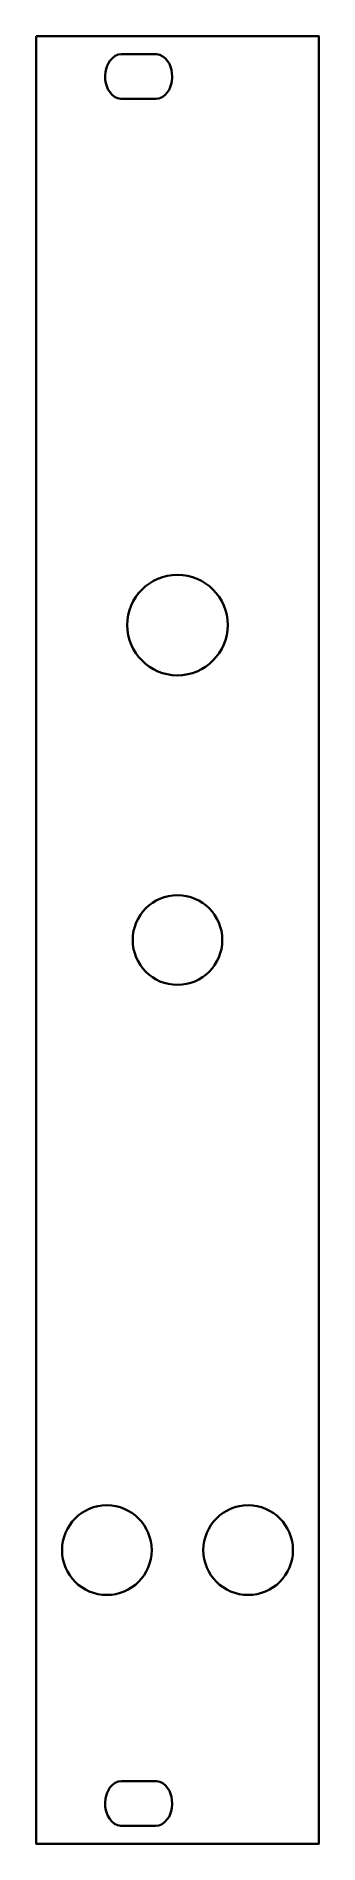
# Model space of a CAD drawing. Header units: millimetres. Extents: x -10 to 10, y -64 to 64.
import ezdxf

# ---------------------------------------------------------------- set-up
doc = ezdxf.new("R2010")
doc.units = ezdxf.units.MM
doc.header["$MEASUREMENT"] = 0
doc.layers.add('Edge Cuts', color=7, linetype='Continuous', lineweight=0)

msp = doc.modelspace()

# ---------------------------------------------------------------- linework, layer by layer
at = {"layer": 'Edge Cuts', "color": 18, "lineweight": 35, "true_color": 0x000000}
for points, knots in [([(-10, 64), (-10, 64), (-10, -64), (-10, -64), (-10, -64), (10, -64), (10, -64), (10, -64), (10, 64), (10, 64), (10, 64), (-10, 64), (-10, 64)], [0, 0, 0, 0, 1, 1, 1, 2, 2, 2, 3, 3, 3, 4, 4, 4, 4]), ([(-5.12, 61.22), (-5.12, 61.22), (-5.1, 61.46), (-5.1, 61.46), (-5.1, 61.46), (-5.05, 61.68), (-5.05, 61.68), (-5.05, 61.68), (-4.98, 61.89), (-4.98, 61.89), (-4.98, 61.89), (-4.89, 62.09), (-4.89, 62.09), (-4.89, 62.09), (-4.78, 62.26), (-4.78, 62.26), (-4.78, 62.26), (-4.61, 62.45), (-4.61, 62.45), (-4.61, 62.45), (-4.41, 62.6), (-4.41, 62.6), (-4.41, 62.6), (-4.19, 62.69), (-4.19, 62.69), (-4.19, 62.69), (-3.95, 62.73), (-3.95, 62.73), (-3.95, 62.73), (-1.54, 62.73), (-1.54, 62.73), (-1.54, 62.73), (-1.48, 62.72), (-1.48, 62.72), (-1.48, 62.72), (-1.25, 62.67), (-1.25, 62.67), (-1.25, 62.67), (-1.04, 62.57), (-1.04, 62.57), (-1.04, 62.57), (-0.84, 62.41), (-0.84, 62.41), (-0.84, 62.41), (-0.68, 62.2), (-0.68, 62.2), (-0.68, 62.2), (-0.57, 62.03), (-0.57, 62.03), (-0.57, 62.03), (-0.49, 61.83), (-0.49, 61.83), (-0.49, 61.83), (-0.43, 61.61), (-0.43, 61.61), (-0.43, 61.61), (-0.39, 61.38), (-0.39, 61.38), (-0.39, 61.38), (-0.37, 61.14), (-0.37, 61.14), (-0.37, 61.14), (-0.38, 61.06), (-0.38, 61.06), (-0.38, 61.06), (-0.4, 60.82), (-0.4, 60.82), (-0.4, 60.82), (-0.44, 60.59), (-0.44, 60.59), (-0.44, 60.59), (-0.52, 60.38), (-0.52, 60.38), (-0.52, 60.38), (-0.6, 60.19), (-0.6, 60.19), (-0.6, 60.19), (-0.72, 60.02), (-0.72, 60.02), (-0.72, 60.02), (-0.89, 59.82), (-0.89, 59.82), (-0.89, 59.82), (-1.09, 59.67), (-1.09, 59.67), (-1.09, 59.67), (-1.31, 59.58), (-1.31, 59.58), (-1.31, 59.58), (-1.54, 59.55), (-1.54, 59.55), (-1.54, 59.55), (-3.95, 59.55), (-3.95, 59.55), (-3.95, 59.55), (-4.02, 59.55), (-4.02, 59.55), (-4.02, 59.55), (-4.25, 59.6), (-4.25, 59.6), (-4.25, 59.6), (-4.46, 59.71), (-4.46, 59.71), (-4.46, 59.71), (-4.65, 59.87), (-4.65, 59.87), (-4.65, 59.87), (-4.82, 60.07), (-4.82, 60.07), (-4.82, 60.07), (-4.93, 60.25), (-4.93, 60.25), (-4.93, 60.25), (-5.01, 60.45), (-5.01, 60.45), (-5.01, 60.45), (-5.07, 60.67), (-5.07, 60.67), (-5.07, 60.67), (-5.11, 60.9), (-5.11, 60.9), (-5.11, 60.9), (-5.12, 61.14), (-5.12, 61.14), (-5.12, 61.14), (-5.12, 61.22), (-5.12, 61.22)], [0, 0, 0, 0, 1, 1, 1, 2, 2, 2, 3, 3, 3, 4, 4, 4, 5, 5, 5, 6, 6, 6, 7, 7, 7, 8, 8, 8, 9, 9, 9, 10, 10, 10, 11, 11, 11, 12, 12, 12, 13, 13, 13, 14, 14, 14, 15, 15, 15, 16, 16, 16, 17, 17, 17, 18, 18, 18, 19, 19, 19, 20, 20, 20, 21, 21, 21, 22, 22, 22, 23, 23, 23, 24, 24, 24, 25, 25, 25, 26, 26, 26, 27, 27, 27, 28, 28, 28, 29, 29, 29, 30, 30, 30, 31, 31, 31, 32, 32, 32, 33, 33, 33, 34, 34, 34, 35, 35, 35, 36, 36, 36, 37, 37, 37, 38, 38, 38, 39, 39, 39, 40, 40, 40, 41, 41, 41, 42, 42, 42, 42]), ([(0, 25.86), (0, 25.86), (0.36, 25.84), (0.36, 25.84), (0.36, 25.84), (0.72, 25.78), (0.72, 25.78), (0.72, 25.78), (1.06, 25.7), (1.06, 25.7), (1.06, 25.7), (1.38, 25.58), (1.38, 25.58), (1.38, 25.58), (1.69, 25.43), (1.69, 25.43), (1.69, 25.43), (1.99, 25.25), (1.99, 25.25), (1.99, 25.25), (2.26, 25.05), (2.26, 25.05), (2.26, 25.05), (2.51, 24.81), (2.51, 24.81), (2.51, 24.81), (2.74, 24.56), (2.74, 24.56), (2.74, 24.56), (2.95, 24.29), (2.95, 24.29), (2.95, 24.29), (3.13, 24), (3.13, 24), (3.13, 24), (3.28, 23.68), (3.28, 23.68), (3.28, 23.68), (3.4, 23.36), (3.4, 23.36), (3.4, 23.36), (3.48, 23.02), (3.48, 23.02), (3.48, 23.02), (3.54, 22.67), (3.54, 22.67), (3.54, 22.67), (3.56, 22.3), (3.56, 22.3), (3.56, 22.3), (3.54, 21.94), (3.54, 21.94), (3.54, 21.94), (3.48, 21.58), (3.48, 21.58), (3.48, 21.58), (3.4, 21.24), (3.4, 21.24), (3.4, 21.24), (3.28, 20.92), (3.28, 20.92), (3.28, 20.92), (3.13, 20.61), (3.13, 20.61), (3.13, 20.61), (2.95, 20.31), (2.95, 20.31), (2.95, 20.31), (2.74, 20.04), (2.74, 20.04), (2.74, 20.04), (2.51, 19.79), (2.51, 19.79), (2.51, 19.79), (2.26, 19.56), (2.26, 19.56), (2.26, 19.56), (1.99, 19.35), (1.99, 19.35), (1.99, 19.35), (1.69, 19.17), (1.69, 19.17), (1.69, 19.17), (1.38, 19.02), (1.38, 19.02), (1.38, 19.02), (1.06, 18.9), (1.06, 18.9), (1.06, 18.9), (0.72, 18.82), (0.72, 18.82), (0.72, 18.82), (0.36, 18.76), (0.36, 18.76), (0.36, 18.76), (0, 18.74), (0, 18.74), (0, 18.74), (-0.37, 18.76), (-0.37, 18.76), (-0.37, 18.76), (-0.72, 18.82), (-0.72, 18.82), (-0.72, 18.82), (-1.06, 18.9), (-1.06, 18.9), (-1.06, 18.9), (-1.38, 19.02), (-1.38, 19.02), (-1.38, 19.02), (-1.7, 19.17), (-1.7, 19.17), (-1.7, 19.17), (-1.99, 19.35), (-1.99, 19.35), (-1.99, 19.35), (-2.26, 19.56), (-2.26, 19.56), (-2.26, 19.56), (-2.51, 19.79), (-2.51, 19.79), (-2.51, 19.79), (-2.75, 20.04), (-2.75, 20.04), (-2.75, 20.04), (-2.95, 20.31), (-2.95, 20.31), (-2.95, 20.31), (-3.13, 20.61), (-3.13, 20.61), (-3.13, 20.61), (-3.28, 20.92), (-3.28, 20.92), (-3.28, 20.92), (-3.4, 21.24), (-3.4, 21.24), (-3.4, 21.24), (-3.48, 21.58), (-3.48, 21.58), (-3.48, 21.58), (-3.54, 21.94), (-3.54, 21.94), (-3.54, 21.94), (-3.56, 22.3), (-3.56, 22.3), (-3.56, 22.3), (-3.54, 22.67), (-3.54, 22.67), (-3.54, 22.67), (-3.48, 23.02), (-3.48, 23.02), (-3.48, 23.02), (-3.4, 23.36), (-3.4, 23.36), (-3.4, 23.36), (-3.28, 23.68), (-3.28, 23.68), (-3.28, 23.68), (-3.13, 24), (-3.13, 24), (-3.13, 24), (-2.95, 24.29), (-2.95, 24.29), (-2.95, 24.29), (-2.75, 24.56), (-2.75, 24.56), (-2.75, 24.56), (-2.51, 24.81), (-2.51, 24.81), (-2.51, 24.81), (-2.26, 25.05), (-2.26, 25.05), (-2.26, 25.05), (-1.99, 25.25), (-1.99, 25.25), (-1.99, 25.25), (-1.7, 25.43), (-1.7, 25.43), (-1.7, 25.43), (-1.38, 25.58), (-1.38, 25.58), (-1.38, 25.58), (-1.06, 25.7), (-1.06, 25.7), (-1.06, 25.7), (-0.72, 25.78), (-0.72, 25.78), (-0.72, 25.78), (-0.37, 25.84), (-0.37, 25.84), (-0.37, 25.84), (0, 25.86), (0, 25.86)], [0, 0, 0, 0, 1, 1, 1, 2, 2, 2, 3, 3, 3, 4, 4, 4, 5, 5, 5, 6, 6, 6, 7, 7, 7, 8, 8, 8, 9, 9, 9, 10, 10, 10, 11, 11, 11, 12, 12, 12, 13, 13, 13, 14, 14, 14, 15, 15, 15, 16, 16, 16, 17, 17, 17, 18, 18, 18, 19, 19, 19, 20, 20, 20, 21, 21, 21, 22, 22, 22, 23, 23, 23, 24, 24, 24, 25, 25, 25, 26, 26, 26, 27, 27, 27, 28, 28, 28, 29, 29, 29, 30, 30, 30, 31, 31, 31, 32, 32, 32, 33, 33, 33, 34, 34, 34, 35, 35, 35, 36, 36, 36, 37, 37, 37, 38, 38, 38, 39, 39, 39, 40, 40, 40, 41, 41, 41, 42, 42, 42, 43, 43, 43, 44, 44, 44, 45, 45, 45, 46, 46, 46, 47, 47, 47, 48, 48, 48, 49, 49, 49, 50, 50, 50, 51, 51, 51, 52, 52, 52, 53, 53, 53, 54, 54, 54, 55, 55, 55, 56, 56, 56, 57, 57, 57, 58, 58, 58, 59, 59, 59, 60, 60, 60, 61, 61, 61, 62, 62, 62, 63, 63, 63, 64, 64, 64, 64]), ([(1.51, -2.79), (1.51, -2.79), (1.23, -2.93), (1.23, -2.93), (1.23, -2.93), (0.94, -3.03), (0.94, -3.03), (0.94, -3.03), (0.64, -3.11), (0.64, -3.11), (0.64, -3.11), (0.32, -3.16), (0.32, -3.16), (0.32, -3.16), (0, -3.17), (0, -3.17), (0, -3.17), (-0.33, -3.16), (-0.33, -3.16), (-0.33, -3.16), (-0.64, -3.11), (-0.64, -3.11), (-0.64, -3.11), (-0.94, -3.03), (-0.94, -3.03), (-0.94, -3.03), (-1.24, -2.93), (-1.24, -2.93), (-1.24, -2.93), (-1.51, -2.79), (-1.51, -2.79), (-1.51, -2.79), (-1.78, -2.63), (-1.78, -2.63), (-1.78, -2.63), (-2.02, -2.45), (-2.02, -2.45), (-2.02, -2.45), (-2.25, -2.25), (-2.25, -2.25), (-2.25, -2.25), (-2.45, -2.02), (-2.45, -2.02), (-2.45, -2.02), (-2.63, -1.78), (-2.63, -1.78), (-2.63, -1.78), (-2.79, -1.51), (-2.79, -1.51), (-2.79, -1.51), (-2.93, -1.24), (-2.93, -1.24), (-2.93, -1.24), (-3.03, -0.94), (-3.03, -0.94), (-3.03, -0.94), (-3.11, -0.64), (-3.11, -0.64), (-3.11, -0.64), (-3.16, -0.33), (-3.16, -0.33), (-3.16, -0.33), (-3.17, 0), (-3.17, 0), (-3.17, 0), (-3.16, 0.33), (-3.16, 0.33), (-3.16, 0.33), (-3.11, 0.64), (-3.11, 0.64), (-3.11, 0.64), (-3.03, 0.94), (-3.03, 0.94), (-3.03, 0.94), (-2.93, 1.23), (-2.93, 1.23), (-2.93, 1.23), (-2.79, 1.51), (-2.79, 1.51), (-2.79, 1.51), (-2.63, 1.78), (-2.63, 1.78), (-2.63, 1.78), (-2.45, 2.02), (-2.45, 2.02), (-2.45, 2.02), (-2.25, 2.25), (-2.25, 2.25), (-2.25, 2.25), (-2.02, 2.45), (-2.02, 2.45), (-2.02, 2.45), (-1.78, 2.63), (-1.78, 2.63), (-1.78, 2.63), (-1.51, 2.79), (-1.51, 2.79), (-1.51, 2.79), (-1.24, 2.92), (-1.24, 2.92), (-1.24, 2.92), (-0.94, 3.03), (-0.94, 3.03), (-0.94, 3.03), (-0.64, 3.11), (-0.64, 3.11), (-0.64, 3.11), (-0.33, 3.16), (-0.33, 3.16), (-0.33, 3.16), (0, 3.17), (0, 3.17), (0, 3.17), (0.32, 3.16), (0.32, 3.16), (0.32, 3.16), (0.64, 3.11), (0.64, 3.11), (0.64, 3.11), (0.94, 3.03), (0.94, 3.03), (0.94, 3.03), (1.23, 2.92), (1.23, 2.92), (1.23, 2.92), (1.51, 2.79), (1.51, 2.79), (1.51, 2.79), (1.78, 2.63), (1.78, 2.63), (1.78, 2.63), (2.02, 2.45), (2.02, 2.45), (2.02, 2.45), (2.25, 2.25), (2.25, 2.25), (2.25, 2.25), (2.45, 2.02), (2.45, 2.02), (2.45, 2.02), (2.63, 1.78), (2.63, 1.78), (2.63, 1.78), (2.79, 1.51), (2.79, 1.51), (2.79, 1.51), (2.93, 1.23), (2.93, 1.23), (2.93, 1.23), (3.03, 0.94), (3.03, 0.94), (3.03, 0.94), (3.11, 0.64), (3.11, 0.64), (3.11, 0.64), (3.16, 0.33), (3.16, 0.33), (3.16, 0.33), (3.17, 0), (3.17, 0), (3.17, 0), (3.16, -0.33), (3.16, -0.33), (3.16, -0.33), (3.11, -0.64), (3.11, -0.64), (3.11, -0.64), (3.03, -0.94), (3.03, -0.94), (3.03, -0.94), (2.93, -1.24), (2.93, -1.24), (2.93, -1.24), (2.79, -1.51), (2.79, -1.51), (2.79, -1.51), (2.63, -1.78), (2.63, -1.78), (2.63, -1.78), (2.45, -2.02), (2.45, -2.02), (2.45, -2.02), (2.25, -2.25), (2.25, -2.25), (2.25, -2.25), (2.02, -2.45), (2.02, -2.45), (2.02, -2.45), (1.78, -2.63), (1.78, -2.63), (1.78, -2.63), (1.51, -2.79), (1.51, -2.79)], [0, 0, 0, 0, 1, 1, 1, 2, 2, 2, 3, 3, 3, 4, 4, 4, 5, 5, 5, 6, 6, 6, 7, 7, 7, 8, 8, 8, 9, 9, 9, 10, 10, 10, 11, 11, 11, 12, 12, 12, 13, 13, 13, 14, 14, 14, 15, 15, 15, 16, 16, 16, 17, 17, 17, 18, 18, 18, 19, 19, 19, 20, 20, 20, 21, 21, 21, 22, 22, 22, 23, 23, 23, 24, 24, 24, 25, 25, 25, 26, 26, 26, 27, 27, 27, 28, 28, 28, 29, 29, 29, 30, 30, 30, 31, 31, 31, 32, 32, 32, 33, 33, 33, 34, 34, 34, 35, 35, 35, 36, 36, 36, 37, 37, 37, 38, 38, 38, 39, 39, 39, 40, 40, 40, 41, 41, 41, 42, 42, 42, 43, 43, 43, 44, 44, 44, 45, 45, 45, 46, 46, 46, 47, 47, 47, 48, 48, 48, 49, 49, 49, 50, 50, 50, 51, 51, 51, 52, 52, 52, 53, 53, 53, 54, 54, 54, 55, 55, 55, 56, 56, 56, 57, 57, 57, 58, 58, 58, 59, 59, 59, 60, 60, 60, 61, 61, 61, 62, 62, 62, 63, 63, 63, 64, 64, 64, 64]), ([(-5.64, -46.31), (-5.64, -46.31), (-5.94, -46.23), (-5.94, -46.23), (-5.94, -46.23), (-6.24, -46.13), (-6.24, -46.13), (-6.24, -46.13), (-6.51, -45.99), (-6.51, -45.99), (-6.51, -45.99), (-6.78, -45.83), (-6.78, -45.83), (-6.78, -45.83), (-7.02, -45.65), (-7.02, -45.65), (-7.02, -45.65), (-7.25, -45.45), (-7.25, -45.45), (-7.25, -45.45), (-7.45, -45.22), (-7.45, -45.22), (-7.45, -45.22), (-7.63, -44.98), (-7.63, -44.98), (-7.63, -44.98), (-7.79, -44.71), (-7.79, -44.71), (-7.79, -44.71), (-7.93, -44.44), (-7.93, -44.44), (-7.93, -44.44), (-8.03, -44.14), (-8.03, -44.14), (-8.03, -44.14), (-8.11, -43.84), (-8.11, -43.84), (-8.11, -43.84), (-8.16, -43.53), (-8.16, -43.53), (-8.16, -43.53), (-8.17, -43.2), (-8.17, -43.2), (-8.17, -43.2), (-8.16, -42.88), (-8.16, -42.88), (-8.16, -42.88), (-8.11, -42.56), (-8.11, -42.56), (-8.11, -42.56), (-8.03, -42.26), (-8.03, -42.26), (-8.03, -42.26), (-7.93, -41.97), (-7.93, -41.97), (-7.93, -41.97), (-7.79, -41.69), (-7.79, -41.69), (-7.79, -41.69), (-7.63, -41.43), (-7.63, -41.43), (-7.63, -41.43), (-7.45, -41.18), (-7.45, -41.18), (-7.45, -41.18), (-7.25, -40.96), (-7.25, -40.96), (-7.25, -40.96), (-7.02, -40.75), (-7.02, -40.75), (-7.02, -40.75), (-6.78, -40.57), (-6.78, -40.57), (-6.78, -40.57), (-6.51, -40.41), (-6.51, -40.41), (-6.51, -40.41), (-6.24, -40.28), (-6.24, -40.28), (-6.24, -40.28), (-5.94, -40.17), (-5.94, -40.17), (-5.94, -40.17), (-5.64, -40.09), (-5.64, -40.09), (-5.64, -40.09), (-5.33, -40.04), (-5.33, -40.04), (-5.33, -40.04), (-5, -40.02), (-5, -40.02), (-5, -40.02), (-4.67, -40.04), (-4.67, -40.04), (-4.67, -40.04), (-4.36, -40.09), (-4.36, -40.09), (-4.36, -40.09), (-4.06, -40.17), (-4.06, -40.17), (-4.06, -40.17), (-3.77, -40.28), (-3.77, -40.28), (-3.77, -40.28), (-3.49, -40.41), (-3.49, -40.41), (-3.49, -40.41), (-3.22, -40.57), (-3.22, -40.57), (-3.22, -40.57), (-2.98, -40.75), (-2.98, -40.75), (-2.98, -40.75), (-2.75, -40.96), (-2.75, -40.96), (-2.75, -40.96), (-2.55, -41.18), (-2.55, -41.18), (-2.55, -41.18), (-2.37, -41.43), (-2.37, -41.43), (-2.37, -41.43), (-2.21, -41.69), (-2.21, -41.69), (-2.21, -41.69), (-2.07, -41.97), (-2.07, -41.97), (-2.07, -41.97), (-1.97, -42.26), (-1.97, -42.26), (-1.97, -42.26), (-1.89, -42.56), (-1.89, -42.56), (-1.89, -42.56), (-1.84, -42.88), (-1.84, -42.88), (-1.84, -42.88), (-1.82, -43.2), (-1.82, -43.2), (-1.82, -43.2), (-1.84, -43.53), (-1.84, -43.53), (-1.84, -43.53), (-1.89, -43.84), (-1.89, -43.84), (-1.89, -43.84), (-1.97, -44.14), (-1.97, -44.14), (-1.97, -44.14), (-2.07, -44.44), (-2.07, -44.44), (-2.07, -44.44), (-2.21, -44.71), (-2.21, -44.71), (-2.21, -44.71), (-2.37, -44.98), (-2.37, -44.98), (-2.37, -44.98), (-2.55, -45.22), (-2.55, -45.22), (-2.55, -45.22), (-2.75, -45.45), (-2.75, -45.45), (-2.75, -45.45), (-2.98, -45.65), (-2.98, -45.65), (-2.98, -45.65), (-3.22, -45.83), (-3.22, -45.83), (-3.22, -45.83), (-3.49, -45.99), (-3.49, -45.99), (-3.49, -45.99), (-3.77, -46.13), (-3.77, -46.13), (-3.77, -46.13), (-4.06, -46.23), (-4.06, -46.23), (-4.06, -46.23), (-4.36, -46.31), (-4.36, -46.31), (-4.36, -46.31), (-4.67, -46.36), (-4.67, -46.36), (-4.67, -46.36), (-5, -46.37), (-5, -46.37), (-5, -46.37), (-5.33, -46.36), (-5.33, -46.36), (-5.33, -46.36), (-5.64, -46.31), (-5.64, -46.31)], [0, 0, 0, 0, 1, 1, 1, 2, 2, 2, 3, 3, 3, 4, 4, 4, 5, 5, 5, 6, 6, 6, 7, 7, 7, 8, 8, 8, 9, 9, 9, 10, 10, 10, 11, 11, 11, 12, 12, 12, 13, 13, 13, 14, 14, 14, 15, 15, 15, 16, 16, 16, 17, 17, 17, 18, 18, 18, 19, 19, 19, 20, 20, 20, 21, 21, 21, 22, 22, 22, 23, 23, 23, 24, 24, 24, 25, 25, 25, 26, 26, 26, 27, 27, 27, 28, 28, 28, 29, 29, 29, 30, 30, 30, 31, 31, 31, 32, 32, 32, 33, 33, 33, 34, 34, 34, 35, 35, 35, 36, 36, 36, 37, 37, 37, 38, 38, 38, 39, 39, 39, 40, 40, 40, 41, 41, 41, 42, 42, 42, 43, 43, 43, 44, 44, 44, 45, 45, 45, 46, 46, 46, 47, 47, 47, 48, 48, 48, 49, 49, 49, 50, 50, 50, 51, 51, 51, 52, 52, 52, 53, 53, 53, 54, 54, 54, 55, 55, 55, 56, 56, 56, 57, 57, 57, 58, 58, 58, 59, 59, 59, 60, 60, 60, 61, 61, 61, 62, 62, 62, 63, 63, 63, 64, 64, 64, 64]), ([(8.16, -43.53), (8.16, -43.53), (8.11, -43.84), (8.11, -43.84), (8.11, -43.84), (8.03, -44.14), (8.03, -44.14), (8.03, -44.14), (7.93, -44.44), (7.93, -44.44), (7.93, -44.44), (7.79, -44.71), (7.79, -44.71), (7.79, -44.71), (7.63, -44.98), (7.63, -44.98), (7.63, -44.98), (7.45, -45.22), (7.45, -45.22), (7.45, -45.22), (7.25, -45.45), (7.25, -45.45), (7.25, -45.45), (7.02, -45.65), (7.02, -45.65), (7.02, -45.65), (6.78, -45.83), (6.78, -45.83), (6.78, -45.83), (6.51, -45.99), (6.51, -45.99), (6.51, -45.99), (6.23, -46.13), (6.23, -46.13), (6.23, -46.13), (5.94, -46.23), (5.94, -46.23), (5.94, -46.23), (5.64, -46.31), (5.64, -46.31), (5.64, -46.31), (5.33, -46.36), (5.33, -46.36), (5.33, -46.36), (5, -46.37), (5, -46.37), (5, -46.37), (4.67, -46.36), (4.67, -46.36), (4.67, -46.36), (4.36, -46.31), (4.36, -46.31), (4.36, -46.31), (4.06, -46.23), (4.06, -46.23), (4.06, -46.23), (3.76, -46.13), (3.76, -46.13), (3.76, -46.13), (3.49, -45.99), (3.49, -45.99), (3.49, -45.99), (3.22, -45.83), (3.22, -45.83), (3.22, -45.83), (2.98, -45.65), (2.98, -45.65), (2.98, -45.65), (2.75, -45.45), (2.75, -45.45), (2.75, -45.45), (2.55, -45.22), (2.55, -45.22), (2.55, -45.22), (2.37, -44.98), (2.37, -44.98), (2.37, -44.98), (2.21, -44.71), (2.21, -44.71), (2.21, -44.71), (2.07, -44.44), (2.07, -44.44), (2.07, -44.44), (1.97, -44.14), (1.97, -44.14), (1.97, -44.14), (1.89, -43.84), (1.89, -43.84), (1.89, -43.84), (1.84, -43.53), (1.84, -43.53), (1.84, -43.53), (1.82, -43.2), (1.82, -43.2), (1.82, -43.2), (1.84, -42.88), (1.84, -42.88), (1.84, -42.88), (1.89, -42.56), (1.89, -42.56), (1.89, -42.56), (1.97, -42.26), (1.97, -42.26), (1.97, -42.26), (2.07, -41.97), (2.07, -41.97), (2.07, -41.97), (2.21, -41.69), (2.21, -41.69), (2.21, -41.69), (2.37, -41.43), (2.37, -41.43), (2.37, -41.43), (2.55, -41.18), (2.55, -41.18), (2.55, -41.18), (2.75, -40.96), (2.75, -40.96), (2.75, -40.96), (2.98, -40.75), (2.98, -40.75), (2.98, -40.75), (3.22, -40.57), (3.22, -40.57), (3.22, -40.57), (3.49, -40.41), (3.49, -40.41), (3.49, -40.41), (3.76, -40.28), (3.76, -40.28), (3.76, -40.28), (4.06, -40.17), (4.06, -40.17), (4.06, -40.17), (4.36, -40.09), (4.36, -40.09), (4.36, -40.09), (4.67, -40.04), (4.67, -40.04), (4.67, -40.04), (5, -40.02), (5, -40.02), (5, -40.02), (5.33, -40.04), (5.33, -40.04), (5.33, -40.04), (5.64, -40.09), (5.64, -40.09), (5.64, -40.09), (5.94, -40.17), (5.94, -40.17), (5.94, -40.17), (6.23, -40.28), (6.23, -40.28), (6.23, -40.28), (6.51, -40.41), (6.51, -40.41), (6.51, -40.41), (6.78, -40.57), (6.78, -40.57), (6.78, -40.57), (7.02, -40.75), (7.02, -40.75), (7.02, -40.75), (7.25, -40.96), (7.25, -40.96), (7.25, -40.96), (7.45, -41.18), (7.45, -41.18), (7.45, -41.18), (7.63, -41.43), (7.63, -41.43), (7.63, -41.43), (7.79, -41.69), (7.79, -41.69), (7.79, -41.69), (7.93, -41.97), (7.93, -41.97), (7.93, -41.97), (8.03, -42.26), (8.03, -42.26), (8.03, -42.26), (8.11, -42.56), (8.11, -42.56), (8.11, -42.56), (8.16, -42.88), (8.16, -42.88), (8.16, -42.88), (8.17, -43.2), (8.17, -43.2), (8.17, -43.2), (8.16, -43.53), (8.16, -43.53)], [0, 0, 0, 0, 1, 1, 1, 2, 2, 2, 3, 3, 3, 4, 4, 4, 5, 5, 5, 6, 6, 6, 7, 7, 7, 8, 8, 8, 9, 9, 9, 10, 10, 10, 11, 11, 11, 12, 12, 12, 13, 13, 13, 14, 14, 14, 15, 15, 15, 16, 16, 16, 17, 17, 17, 18, 18, 18, 19, 19, 19, 20, 20, 20, 21, 21, 21, 22, 22, 22, 23, 23, 23, 24, 24, 24, 25, 25, 25, 26, 26, 26, 27, 27, 27, 28, 28, 28, 29, 29, 29, 30, 30, 30, 31, 31, 31, 32, 32, 32, 33, 33, 33, 34, 34, 34, 35, 35, 35, 36, 36, 36, 37, 37, 37, 38, 38, 38, 39, 39, 39, 40, 40, 40, 41, 41, 41, 42, 42, 42, 43, 43, 43, 44, 44, 44, 45, 45, 45, 46, 46, 46, 47, 47, 47, 48, 48, 48, 49, 49, 49, 50, 50, 50, 51, 51, 51, 52, 52, 52, 53, 53, 53, 54, 54, 54, 55, 55, 55, 56, 56, 56, 57, 57, 57, 58, 58, 58, 59, 59, 59, 60, 60, 60, 61, 61, 61, 62, 62, 62, 63, 63, 63, 64, 64, 64, 64]), ([(-0.38, -61.22), (-0.38, -61.22), (-0.4, -61.46), (-0.4, -61.46), (-0.4, -61.46), (-0.44, -61.68), (-0.44, -61.68), (-0.44, -61.68), (-0.52, -61.89), (-0.52, -61.89), (-0.52, -61.89), (-0.6, -62.09), (-0.6, -62.09), (-0.6, -62.09), (-0.72, -62.26), (-0.72, -62.26), (-0.72, -62.26), (-0.89, -62.45), (-0.89, -62.45), (-0.89, -62.45), (-1.09, -62.6), (-1.09, -62.6), (-1.09, -62.6), (-1.31, -62.69), (-1.31, -62.69), (-1.31, -62.69), (-1.54, -62.73), (-1.54, -62.73), (-1.54, -62.73), (-3.95, -62.73), (-3.95, -62.73), (-3.95, -62.73), (-4.02, -62.72), (-4.02, -62.72), (-4.02, -62.72), (-4.25, -62.67), (-4.25, -62.67), (-4.25, -62.67), (-4.46, -62.57), (-4.46, -62.57), (-4.46, -62.57), (-4.65, -62.41), (-4.65, -62.41), (-4.65, -62.41), (-4.82, -62.2), (-4.82, -62.2), (-4.82, -62.2), (-4.93, -62.02), (-4.93, -62.02), (-4.93, -62.02), (-5.01, -61.83), (-5.01, -61.83), (-5.01, -61.83), (-5.07, -61.61), (-5.07, -61.61), (-5.07, -61.61), (-5.11, -61.38), (-5.11, -61.38), (-5.11, -61.38), (-5.12, -61.14), (-5.12, -61.14), (-5.12, -61.14), (-5.12, -61.06), (-5.12, -61.06), (-5.12, -61.06), (-5.1, -60.82), (-5.1, -60.82), (-5.1, -60.82), (-5.05, -60.59), (-5.05, -60.59), (-5.05, -60.59), (-4.98, -60.38), (-4.98, -60.38), (-4.98, -60.38), (-4.89, -60.19), (-4.89, -60.19), (-4.89, -60.19), (-4.78, -60.02), (-4.78, -60.02), (-4.78, -60.02), (-4.61, -59.82), (-4.61, -59.82), (-4.61, -59.82), (-4.41, -59.67), (-4.41, -59.67), (-4.41, -59.67), (-4.19, -59.58), (-4.19, -59.58), (-4.19, -59.58), (-3.95, -59.55), (-3.95, -59.55), (-3.95, -59.55), (-1.54, -59.55), (-1.54, -59.55), (-1.54, -59.55), (-1.48, -59.55), (-1.48, -59.55), (-1.48, -59.55), (-1.25, -59.6), (-1.25, -59.6), (-1.25, -59.6), (-1.04, -59.71), (-1.04, -59.71), (-1.04, -59.71), (-0.84, -59.87), (-0.84, -59.87), (-0.84, -59.87), (-0.68, -60.07), (-0.68, -60.07), (-0.68, -60.07), (-0.57, -60.25), (-0.57, -60.25), (-0.57, -60.25), (-0.49, -60.45), (-0.49, -60.45), (-0.49, -60.45), (-0.43, -60.67), (-0.43, -60.67), (-0.43, -60.67), (-0.39, -60.9), (-0.39, -60.9), (-0.39, -60.9), (-0.37, -61.14), (-0.37, -61.14), (-0.37, -61.14), (-0.38, -61.22), (-0.38, -61.22)], [0, 0, 0, 0, 1, 1, 1, 2, 2, 2, 3, 3, 3, 4, 4, 4, 5, 5, 5, 6, 6, 6, 7, 7, 7, 8, 8, 8, 9, 9, 9, 10, 10, 10, 11, 11, 11, 12, 12, 12, 13, 13, 13, 14, 14, 14, 15, 15, 15, 16, 16, 16, 17, 17, 17, 18, 18, 18, 19, 19, 19, 20, 20, 20, 21, 21, 21, 22, 22, 22, 23, 23, 23, 24, 24, 24, 25, 25, 25, 26, 26, 26, 27, 27, 27, 28, 28, 28, 29, 29, 29, 30, 30, 30, 31, 31, 31, 32, 32, 32, 33, 33, 33, 34, 34, 34, 35, 35, 35, 36, 36, 36, 37, 37, 37, 38, 38, 38, 39, 39, 39, 40, 40, 40, 41, 41, 41, 42, 42, 42, 42])]:
    msp.add_open_spline(points, degree=3, knots=knots, dxfattribs=at)

doc.saveas('drawing.dxf')
